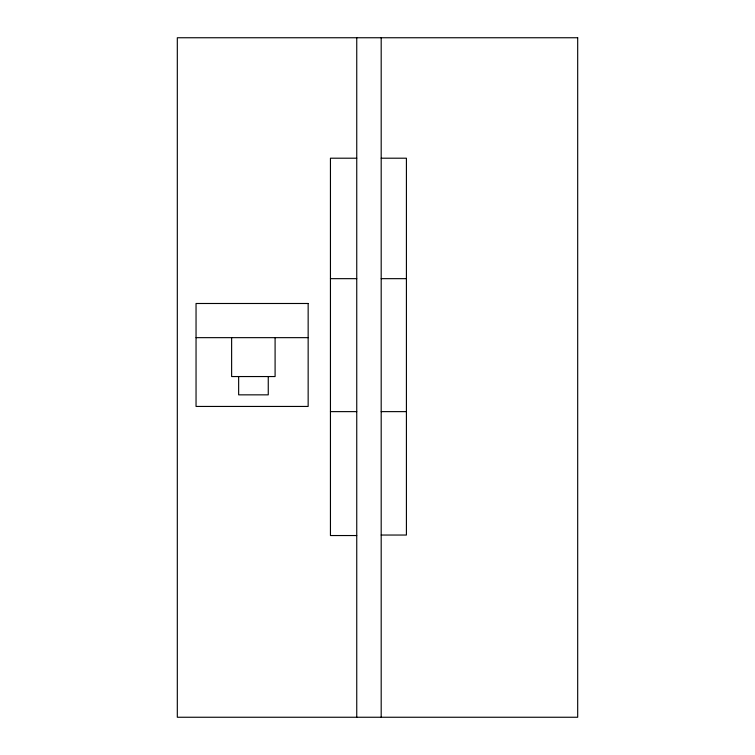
<?xml version="1.0" encoding="UTF-8"?>
<svg xmlns="http://www.w3.org/2000/svg" width="755" height="755" viewBox="0 0 755 755"><rect width="100%" height="100%" fill="white"/><g stroke="black" fill="none" stroke-linecap="round" stroke-linejoin="round"><path stroke-width="1.13" d="M356.747 158.201L330.445 158.201L330.445 535.54L356.747 535.54M381.19 158.201L406.416 158.201L406.416 535.04L381.19 535.04M330.445 278.661L356.747 278.661M381.19 278.661L406.416 278.661M196.045 337.655L308.153 337.655M330.445 411.626L356.747 411.626M381.19 411.626L406.416 411.626M381.19 37.75L381.19 717.25M356.747 37.75L356.747 717.25M275.094 337.655L275.094 376.547L231.625 376.547L231.625 337.655M268.261 376.547L268.261 394.846L238.646 394.846L238.646 376.547M577.688 37.75L177.312 37.75L177.312 717.25L577.688 717.25L577.688 37.75M308.153 303.491L196.045 303.491L196.045 406.445L308.153 406.445L308.153 303.491"/></g></svg>
